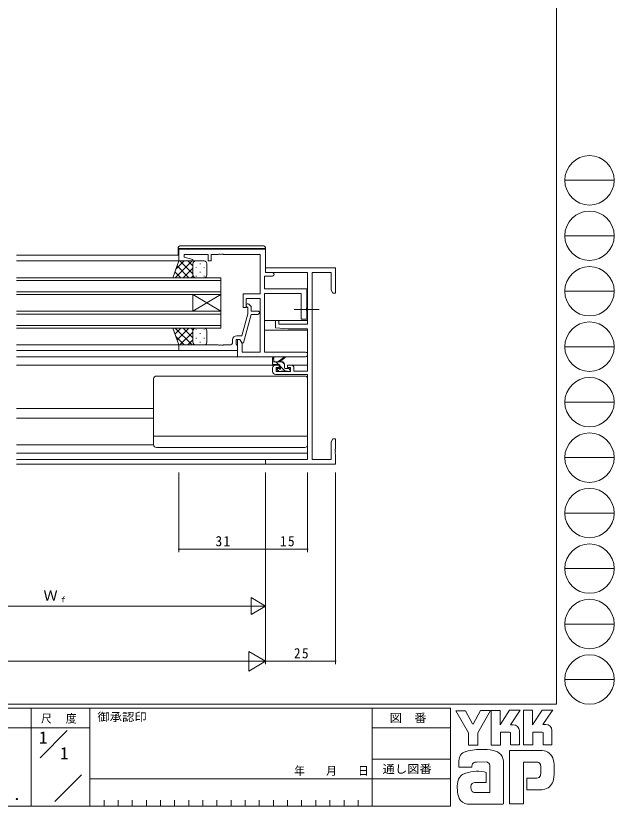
# Model space of a CAD drawing. Units: millimetres on the paper. Extents: x -420 to 373, y -297 to 267.
# Drawn here: x 159.2 to 372.9, y -297 to -14.9 of the extents above; entities that cross this region are included whole.
import ezdxf
from ezdxf.enums import TextEntityAlignment as Align

# ---------------------------------------------------------------- set-up
doc = ezdxf.new("R2010")
doc.units = ezdxf.units.MM
doc.linetypes.add('CHAIN2', pattern=[12, 9, -1, 1, -1])
for name, color, linetype, lineweight in [('0-1_YKK_ZWAK', 7, 'Continuous', 9), ('0-3_YKK_12', 2, 'Continuous', 9), ('0-4_YKK_D', 6, 'Continuous', 9), ('0-6_YKK_13', 4, 'Continuous', 9), ('0-7_YKK_11', 7, 'Continuous', 9)]:
    doc.layers.add(name, color=color, linetype=linetype, lineweight=lineweight)
doc.layers.add('0-2_USER1', color=3, linetype='Continuous')
doc.styles.add('ＭＳ ゴシック', font='')
doc.styles.get('ＭＳ ゴシック').set_extended_font_data('MS Gothic')

msp = doc.modelspace()

# ---------------------------------------------------------------- linework, layer by layer
at = {"layer": '0-1_YKK_ZWAK'}
for p, q in [((352.3, 264.4), (352.3, -260.6)), ((355.276, -73.616), (372.916, -73.616)), ((355.276, -93.412), (372.916, -93.412)), ((355.276, -113.208), (372.916, -113.208)), ((355.276, -133.004), (372.916, -133.004)), ((355.276, -152.8), (372.916, -152.8)), ((355.276, -172.596), (372.916, -172.596)), ((355.276, -192.392), (372.916, -192.392)), ((355.276, -212.188), (372.916, -212.188)), ((355.276, -231.984), (372.916, -231.984)), ((355.276, -251.78), (372.916, -251.78)), ((352.3, -260.6), (-417.7, -260.6)), ((314.5, -262), (-417.7, -262)), ((164.7, -262), (164.7, -297)), ((185.7, -262), (185.7, -297)), ((286.5, -262), (286.5, -297)), ((314.5, -262), (314.5, -297)), ((316.337, -262.906), (319.851, -262.906)), ((320.932, -270.799), (316.337, -262.906)), ((325.136, -262.798), (322.581, -267.771)), ((328.96, -275.231), (328.96, -262.825)), ((340.474, -262.717), (343.745, -262.717)), ((340.474, -275.123), (340.474, -262.717)), ((347.178, -262.717), (350.962, -262.717)), ((350.583, -263.365), (347.461, -267.825)), ((350.962, -262.717), (350.583, -263.365)), ((336.879, -267.906), (335.84, -267.906)), ((348.501, -267.825), (347.461, -267.825)), ((165.684, -268.999), (97.5, -268.999)), ((165.684, -268.999), (185.7, -268.999)), ((167.87, -279.736), (177.564, -270.043)), ((286.5, -269), (314.5, -269)), ((335.474, -270.582), (332.284, -270.582)), ((339.042, -270.069), (339.042, -275.15)), ((343.88, -270.555), (343.88, -275.123)), ((347.069, -270.555), (343.88, -270.555)), ((347.502, -270.717), (347.069, -270.555)), ((347.502, -275.096), (347.502, -270.717)), ((350.664, -270.069), (350.664, -275.096)), ((343.88, -275.123), (340.474, -275.123)), ((347.502, -275.046), (347.553, -275.096)), ((350.664, -275.096), (347.502, -275.096)), ((347.124, -277.096), (335.528, -277.096)), ((335.528, -277.096), (335.528, -296.206)), ((286.5, -280.199), (314.5, -280.199)), ((317.418, -283.07), (317.418, -281.141)), ((327.446, -281.205), (323.748, -281.275)), ((333.42, -281.583), (333.42, -296.179)), ((340.555, -281.259), (345.204, -281.259)), ((340.555, -296.206), (340.555, -281.259)), ((322.067, -283.07), (317.418, -283.07)), ((328.527, -292.071), (328.527, -282.34)), ((346.673, -282.756), (346.691, -285.391)), ((173.172, -295.345), (182.696, -285.821)), ((185.7, -287.2), (286.5, -287.2)), ((314.5, -287.199), (286.5, -287.199)), ((341.772, -286.989), (341.772, -291.125)), ((345.313, -286.989), (341.772, -286.989)), ((327.176, -288.53), (323.181, -288.535)), ((322.905, -292.071), (328.527, -292.071)), ((328.095, -292.071), (328.446, -292.071)), ((328.527, -292.07), (328.528, -292.071)), ((341.772, -291.125), (347.097, -291.125)), ((347.097, -291.125), (348.178, -290.882)), ((190.74, -294.9), (190.74, -297)), ((195.78, -294.9), (195.78, -297)), ((200.82, -294.9), (200.82, -297)), ((205.86, -294.9), (205.86, -297)), ((210.9, -294.9), (210.9, -297)), ((215.94, -294.9), (215.94, -297)), ((220.98, -294.9), (220.98, -297)), ((226.02, -294.9), (226.02, -297)), ((231.06, -294.9), (231.06, -297)), ((236.1, -294.9), (236.1, -297)), ((241.14, -294.9), (241.14, -297)), ((246.18, -294.9), (246.18, -297)), ((251.22, -294.9), (251.22, -297)), ((256.26, -294.9), (256.26, -297)), ((261.3, -294.9), (261.3, -297)), ((266.34, -294.9), (266.34, -297)), ((271.38, -294.9), (271.38, -297)), ((276.42, -294.9), (276.42, -297)), ((281.46, -294.9), (281.46, -297)), ((333.42, -296.179), (333.095, -296.233)), ((-417.7, -297), (314.5, -297)), ((322.067, -296.26), (320.58, -296.26)), ((333.095, -296.233), (322.067, -296.26))]:
    msp.add_line(p, q, dxfattribs=at)
for points in [[(319.851, -262.906), (322.364, -267.609), (322.581, -267.771)], [(325.136, -262.798), (328.762, -262.798), (324.229, -270.826)], [(328.96, -262.825), (332.176, -262.825), (332.176, -267.923), (335.555, -262.771)], [(335.555, -262.771), (339.38, -262.771), (335.84, -267.906)], [(343.745, -262.717), (343.745, -267.908), (347.178, -262.717)], [(324.229, -270.826), (324.229, -275.258), (320.932, -275.258), (320.932, -270.799)], [(332.284, -270.582), (332.284, -275.231), (328.96, -275.231)], [(339.042, -275.15), (335.906, -275.15), (335.906, -270.744), (335.474, -270.582)], [(326.473, -284.773), (327.176, -284.935), (327.176, -288.53)], [(335.528, -296.206), (339.772, -296.206), (340.555, -296.206)]]:
    msp.add_lwpolyline(points, dxfattribs=at)
for centre in [(364.096, -73.616), (364.096, -93.412), (364.096, -113.208), (364.096, -133.004), (364.096, -152.8), (364.096, -172.596), (364.096, -192.392), (364.096, -212.188), (364.096, -231.984), (364.096, -251.78)]:
    msp.add_circle(centre, 8.82, dxfattribs=at)
for centre, radius, start, end in [((336.879, -270.069), 2.163, 0.00165, 89.99603), ((348.501, -269.988), 2.163, 0.00165, 89.99603), ((320.106, -280.055), 2.444, 109.02126, 161.51263), ((325.222, -294.401), 17.68, 89.89165, 109.30847), ((325.741, -297.463), 20.748, 78.78009, 91.46938), ((329.03, -281.496), 4.449, 40.66422, 80.31693), ((328.809, -281.485), 4.612, 358.78058, 38.76563), ((346.972, -281.44), 4.341, 14.44571, 87.08746), ((322.459, -281.166), 5.037, 158.41083, 179.71774), ((324.175, -283.007), 2.109, 138.46381, 181.71359), ((323.615, -282.971), 1.701, 85.50551, 126.78038), ((326.956, -282.754), 1.625, 14.75519, 72.44994), ((345.365, -282.479), 1.229, 16.43123, 96.91661), ((330.666, -284.187), 20.86, 350.99026, 10.67624), ((324.02, -297.854), 13.309, 79.38097, 112.05824), ((343.031, -283.208), 3.673, 4.93422, 17.03551), ((320.927, -288.927), 3.908, 121.8271, 169.08475), ((345.314, -285.684), 1.306, 269.95467, 342.90144), ((343.01, -285.041), 3.697, 343.6902, 354.75362), ((347.035, -286.745), 4.291, 285.4429, 349.90448), ((327.949, -290.395), 11.082, 168.76372, 199.80078), ((324.082, -290.328), 2.369, 171.08202, 216.71922), ((323.19, -289.979), 1.445, 90.33952, 178.03638), ((323.15, -290.565), 1.526, 230.97279, 260.7549), ((320.94, -292.443), 3.823, 207.31435, 263.59464)]:
    msp.add_arc(centre, radius, start, end, dxfattribs=at)
at = {"layer": '0-3_YKK_12'}
for p, q in [((217.44, -100.374), (159.44, -100.375)), ((217.94, -102.375), (159.44, -102.375)), ((159.44, -108.375), (232.44, -108.375)), ((232.44, -109.375), (159.44, -109.375)), ((232.44, -108.375), (232.44, -114.375)), ((159.44, -113.375), (232.44, -113.375)), ((232.44, -114.375), (159.44, -114.375)), ((232.44, -114.375), (222.44, -120.375)), ((232.44, -120.375), (222.44, -114.375)), ((222.44, -120.375), (222.44, -114.375)), ((232.44, -120.375), (232.44, -114.375)), ((159.44, -120.375), (232.44, -120.375)), ((232.44, -120.375), (232.44, -126.375)), ((232.44, -121.375), (159.44, -121.375)), ((263.44, -123.675), (248.07, -123.675)), ((159.44, -125.375), (232.44, -125.375)), ((232.44, -126.375), (159.44, -126.375)), ((263.44, -127.075), (248.07, -127.075)), ((217.94, -132.375), (159.44, -132.374)), ((217.74, -134.375), (159.44, -134.375)), ((238.74, -136.575), (159.44, -136.575)), ((251.94, -139.575), (159.44, -139.575)), ((263.44, -139.575), (257.54, -139.575)), ((208.44, -155.075), (159.44, -155.075)), ((208.44, -158.475), (159.44, -158.475)), ((263.44, -170.975), (159.44, -170.975)), ((263.14, -173.245), (159.44, -173.245)), ((248.74, -174.875), (159.44, -174.875))]:
    msp.add_line(p, q, dxfattribs=at)
at = {"layer": '0-4_YKK_D'}
for p, q in [((217.44, -177.875), (217.44, -206.275)), ((248.44, -177.875), (248.44, -206.275)), ((248.44, -177.875), (248.44, -246.275)), ((248.44, -177.875), (248.44, -206.275)), ((263.44, -177.875), (263.44, -206.275)), ((273.44, -177.875), (273.44, -246.275)), ((248.44, -188.275), (248.44, -246.275)), ((248.44, -205.275), (217.44, -205.275)), ((263.44, -205.275), (248.44, -205.275)), ((248.44, -208.573), (248.44, -226.573)), ((248.44, -225.573), (243.244, -222.573)), ((243.244, -222.573), (243.244, -228.573)), ((104.44, -225.573), (242.44, -225.573)), ((248.44, -225.573), (238.048, -225.573)), ((248.44, -225.573), (243.244, -228.573)), ((248.44, -245.275), (242.378, -241.775)), ((242.378, -241.775), (242.378, -248.775)), ((241.44, -245.275), (-84.56, -245.275)), ((248.44, -245.275), (236.316, -245.275)), ((248.44, -245.275), (242.378, -248.775)), ((248.44, -245.275), (273.44, -245.275))]:
    msp.add_line(p, q, dxfattribs=at)
for centre, start, end in [((217.44, -205.275), 0, 180), ((217.44, -205.275), 180, 0), ((248.44, -205.275), 0, 180), ((248.44, -205.275), 0, 180), ((248.44, -205.275), 180, 0), ((248.44, -205.275), 180, 0), ((263.44, -205.275), 0, 180), ((263.44, -205.275), 180, 0), ((273.44, -245.275), 0, 180), ((273.44, -245.275), 180, 0)]:
    msp.add_arc(centre, 0.106, start, end, dxfattribs=at)
at = {"layer": '0-6_YKK_13'}
for p, q in [((217.14, -97.975), (217.14, -100.374)), ((218.14, -96.975), (247.44, -96.975)), ((215.297, -108.375), (217.44, -102.375)), ((222.172, -102.375), (216.172, -108.375)), ((219.343, -102.375), (216.383, -105.336)), ((220.992, -108.375), (216.796, -104.179)), ((217.44, -102.375), (223.44, -102.375)), ((222.44, -106.996), (217.82, -102.375)), ((222.44, -104.167), (220.648, -102.375)), ((222.44, -103.375), (222.44, -106.975)), ((222.44, -103.775), (222.44, -107.375)), ((226.44, -102.375), (223.44, -102.375)), ((225.077, -103.295), (225.077, -103.495)), ((227.44, -107.375), (227.44, -103.375)), ((218.163, -108.375), (216.051, -106.264)), ((222.44, -104.935), (219, -108.375)), ((223.662, -104.71), (223.662, -104.91)), ((225.077, -106.325), (225.077, -106.525)), ((226.492, -104.71), (226.492, -104.91)), ((223.662, -108.375), (215.297, -108.375)), ((222.497, -107.707), (221.829, -108.375)), ((223.44, -108.375), (226.44, -108.375)), ((223.662, -107.74), (223.662, -107.94)), ((226.492, -107.74), (226.492, -107.94)), ((215.297, -126.377), (217.44, -132.377)), ((223.662, -126.377), (215.297, -126.377)), ((218.163, -126.377), (216.051, -128.488)), ((222.172, -132.377), (216.172, -126.377)), ((220.992, -126.377), (216.796, -130.573)), ((222.44, -129.817), (219, -126.377)), ((222.497, -127.045), (221.829, -126.377)), ((223.44, -126.377), (226.44, -126.377)), ((223.662, -127.012), (223.662, -126.812)), ((226.492, -127.012), (226.492, -126.812)), ((219.343, -132.377), (216.383, -129.416)), ((222.44, -127.756), (217.82, -132.377)), ((222.44, -130.977), (222.44, -127.377)), ((222.44, -131.377), (222.44, -127.777)), ((225.077, -128.427), (225.077, -128.227)), ((227.44, -127.377), (227.44, -131.377)), ((217.44, -132.377), (223.44, -132.377)), ((222.44, -130.585), (220.648, -132.377)), ((226.44, -132.377), (223.44, -132.377)), ((223.662, -130.042), (223.662, -129.842)), ((225.077, -131.457), (225.077, -131.257)), ((226.492, -130.042), (226.492, -129.842)), ((250.94, -139.075), (250.94, -137.076)), ((251.24, -137.249), (251.439, -138.375)), ((252.84, -138.375), (255.058, -136.693)), ((253.44, -138.375), (255.26, -136.974)), ((254.14, -138.375), (250.94, -138.375)), ((253.24, -139.375), (251.24, -139.375)), ((253.059, -139.375), (252.059, -138.375)), ((253.314, -141.875), (252.447, -141.009)), ((252.74, -140.775), (253.079, -140.775)), ((253.54, -140.314), (253.54, -139.675)), ((255.359, -141.675), (253.54, -139.857)), ((255.124, -139.195), (254.32, -138.391)), ((255.14, -140.475), (255.14, -139.375)), ((255.44, -140.775), (256.84, -140.775)), ((257.14, -141.212), (256.704, -140.775)), ((262.44, -143.475), (209.44, -143.475)), ((253.028, -141.787), (252.528, -141.287)), ((253.84, -141.875), (253.24, -141.875)), ((256.14, -141.675), (254.04, -141.675)), ((256.84, -141.875), (256.34, -141.875)), ((257.14, -141.075), (257.14, -141.575)), ((208.44, -167.975), (208.44, -144.475)), ((263.44, -167.975), (263.44, -144.475)), ((263.44, -164.935), (208.44, -164.935)), ((159.44, -167.975), (208.44, -167.975)), ((262.44, -168.975), (209.44, -168.975))]:
    msp.add_line(p, q, dxfattribs=at)
at = {"layer": '0-6_YKK_13', "linetype": 'CHAIN2'}
msp.add_line((267.57, -119.675), (258.64, -119.675), dxfattribs=at)
at = {"layer": '0-6_YKK_13'}
for points in [[(247.94, -97.975), (217.64, -97.975), (217.14, -97.975)], [(248.44, -98.675), (248.44, -97.975), (247.94, -97.975)]]:
    msp.add_lwpolyline(points, dxfattribs=at)
for centre, radius, start, end in [((218.14, -97.975), 1, 90, 180), ((247.44, -97.975), 1, 0, 90), ((223.44, -103.375), 1, 89.99998, 179.99998), ((223.44, -103.375), 1, 89.99998, 179.99998), ((226.44, -103.375), 1, 359.99998, 89.99998), ((223.44, -107.375), 1, 179.99998, 269.99998), ((223.44, -107.375), 1, 179.99998, 269.99998), ((226.44, -107.375), 1, 269.99998, 359.99998), ((223.44, -127.377), 1, 89.99998, 179.99998), ((223.44, -127.377), 1, 89.99998, 179.99998), ((226.44, -127.377), 1, 359.99998, 89.99998), ((223.44, -131.377), 1, 179.99998, 269.99998), ((223.44, -131.377), 1, 179.99998, 269.99998), ((226.44, -131.377), 1, 269.99998, 359.99998), ((251.14, -137.076), 0.2, 300, 180), ((255.24, -136.775), 0.2, 275.58287, 155.58287), ((251.24, -139.075), 0.3, 180, 270), ((252.74, -141.075), 0.3, 90, 225), ((253.079, -141.075), 0.3, 33.05573, 90), ((253.24, -139.675), 0.3, 0, 90), ((253.54, -140.775), 0.25, 213.05573, 56.94426), ((253.84, -140.314), 0.3, 180, 236.94426), ((254.14, -139.375), 1, 0, 90), ((255.44, -140.475), 0.3, 180, 270), ((256.84, -141.075), 0.3, 0, 90), ((209.44, -144.475), 1, 90, 180), ((253.24, -141.575), 0.3, 225, 270), ((253.84, -141.675), 0.2, 270, 0), ((256.34, -141.675), 0.2, 180, 270), ((256.84, -141.575), 0.3, 270, 0), ((262.44, -144.475), 1, 0, 90), ((209.44, -167.975), 1, 180, 270), ((262.44, -167.975), 1, 270, 0)]:
    msp.add_arc(centre, radius, start, end, dxfattribs=at)
at = {"layer": '0-7_YKK_11'}
for p, q in [((236.64, -131.375), (236.64, -130.575)), ((250.94, -141.875), (250.94, -140.575))]:
    msp.add_line(p, q, dxfattribs=at)
for points in [[(248.44, -98.175), (217.44, -98.175), (217.44, -102.375), (222.401, -102.375), (222.469, -101.853), (219.34, -101.014), (219.34, -100.075), (227.94, -100.075), (227.94, -102.375), (228.94, -102.375), (228.94, -100.075), (231.482, -100.075), (231.665, -99.955), (232.215, -99.955), (232.398, -100.075), (232.482, -100.075), (232.665, -99.955), (233.215, -99.955), (233.398, -100.075), (246.44, -100.075), (246.44, -114.175), (240.44, -114.175), (240.44, -118.975), (241.44, -118.975), (241.44, -115.805), (246.44, -115.805), (246.44, -134.945), (240.07, -134.945), (240.07, -131.813), (239.24, -130.375), (238.44, -130.375), (238.44, -136.575), (262.625, -136.575)], [(250.84, -106.575), (248.44, -106.575), (248.44, -98.175)], [(258.54, -140.575), (258.54, -141.675), (263.44, -141.675), (263.44, -126.675), (256.44, -126.675), (251.94, -126.282), (251.94, -123.675), (253.14, -123.675), (253.14, -124.975), (263.44, -124.975), (263.44, -106.505), (248.44, -106.505), (248.44, -104.875), (273.44, -104.875), (273.44, -113.875), (272.44, -113.875), (271.81, -112.784), (271.81, -106.505), (265.07, -106.505)], [(265.07, -106.505), (265.07, -173.245), (271.81, -173.245), (271.81, -166.966), (272.44, -165.875), (273.44, -165.875), (273.44, -169.417), (273.32, -169.6), (273.32, -170.15), (273.44, -170.333), (273.44, -170.417), (273.32, -170.6), (273.32, -171.15), (273.44, -171.333), (273.44, -174.875), (248.44, -174.875), (248.44, -173.245), (263.44, -173.245), (263.44, -142.875), (251.94, -142.875)], [(262.625, -134.945), (248.07, -134.945), (248.07, -114.005), (261.14, -114.005), (261.14, -123.175), (263.14, -123.175), (263.14, -120.133), (263.02, -119.95), (263.02, -119.4), (263.14, -119.217), (263.14, -112.375), (248.07, -112.375), (248.07, -107.775), (250.84, -107.775)], [(242.464, -117.851), (243.24, -118.626), (243.24, -120.275), (245.64, -120.275)], [(238.14, -129.075), (239.961, -129.075), (242.04, -121.314), (242.04, -119.124), (241.616, -118.699)], [(245.64, -121.475), (243.239, -121.475), (240.533, -131.575), (239.933, -131.575), (239.24, -130.375), (237.94, -130.375), (237.94, -132.175), (238.14, -132.375), (238.44, -132.675), (238.44, -134.375)], [(238.44, -134.375), (217.44, -134.375), (217.44, -132.375), (231.482, -132.375), (231.665, -132.495), (232.215, -132.495), (232.398, -132.375), (232.482, -132.375), (232.665, -132.495), (233.215, -132.495), (233.398, -132.375), (235.64, -132.375)], [(251.94, -139.575), (253.24, -139.575), (253.24, -140.375), (252.14, -140.375), (252.14, -141.875), (257.34, -141.875), (257.34, -140.375), (256.24, -140.375), (256.24, -139.575), (257.54, -139.575)]]:
    msp.add_lwpolyline(points, dxfattribs=at)
for centre, radius, start, end in [((250.84, -107.175), 0.6, 269.99998, 90), ((242.04, -118.275), 0.6, 44.99998, 225), ((245.64, -120.875), 0.6, 269.99998, 90), ((238.14, -130.575), 1.5, 90, 179.99998), ((235.64, -131.375), 1, 270, 359.99998), ((262.625, -135.76), 0.815, 269.99998, 90), ((251.94, -140.575), 1, 90, 179.99998), ((257.54, -140.575), 1, 0, 89.99998), ((251.94, -141.875), 1, 180, 269.99998)]:
    msp.add_arc(centre, radius, start, end, dxfattribs=at)

# ---------------------------------------------------------------- texts
at = {"layer": '0-1_YKK_ZWAK', "style": 'ＭＳ ゴシック', "width": 1.1}
for s, p in [('御承認印', (188.367, -267.533)), ('図\u3000番', (292.698, -267.862)), ('通し図番', (290.179, -286.085))]:
    msp.add_text(s, height=2.933, dxfattribs=at).set_placement(p, align=Align.BOTTOM_LEFT)
at = {"layer": '0-1_YKK_ZWAK', "color": 3, "style": 'ＭＳ ゴシック', "width": 1.15}
msp.add_text(' ． ．', height=3.666, dxfattribs=at).set_placement((146.755, -295.946), align=Align.BOTTOM_LEFT)
at = {"layer": '0-1_YKK_ZWAK', "char_height": 2.933, "attachment_point": 7, "style": 'ＭＳ ゴシック'}
for s, insert in [('\\T1.17;\\W0.95;尺\\~\\~度', (168.212, -267.537)), ('\\T1.2;\\W0.95;年\\~\\~\\~月\\~\\~\\~日', (258.676, -286.169))]:
    msp.add_mtext(s, dxfattribs=dict(at, insert=insert))
at = {"layer": '0-2_USER1', "style": 'ＭＳ ゴシック'}
for p in [(167.5, -275.999), (175.033, -281.599)]:
    msp.add_text('1', height=4.399, dxfattribs=at).set_placement(p, align=Align.BOTTOM_LEFT)
at = {"layer": '0-4_YKK_D', "color": 3, "style": 'ＭＳ ゴシック'}
msp.add_text('Ｗ', height=3.666, dxfattribs=at).set_placement((169.12, -224.773), align=Align.BOTTOM_LEFT)
at = {"layer": '0-4_YKK_D', "color": 4, "style": 'ＭＳ ゴシック'}
msp.add_text('ｆ', height=1.833, dxfattribs=at).set_placement((174.88, -224.773), align=Align.BOTTOM_LEFT)
at = {"layer": '0-4_YKK_D', "color": 3, "char_height": 3.666, "attachment_point": 7, "style": 'ＭＳ ゴシック'}
for s, insert in [('\\T1.21;\\W0.95;31', (230.54, -204.275)), ('\\T1.21;\\W0.95;15', (253.54, -204.275)), ('\\T1.21;\\W0.95;25', (258.54, -244.275))]:
    msp.add_mtext(s, dxfattribs=dict(at, insert=insert))

doc.saveas('drawing.dxf')
